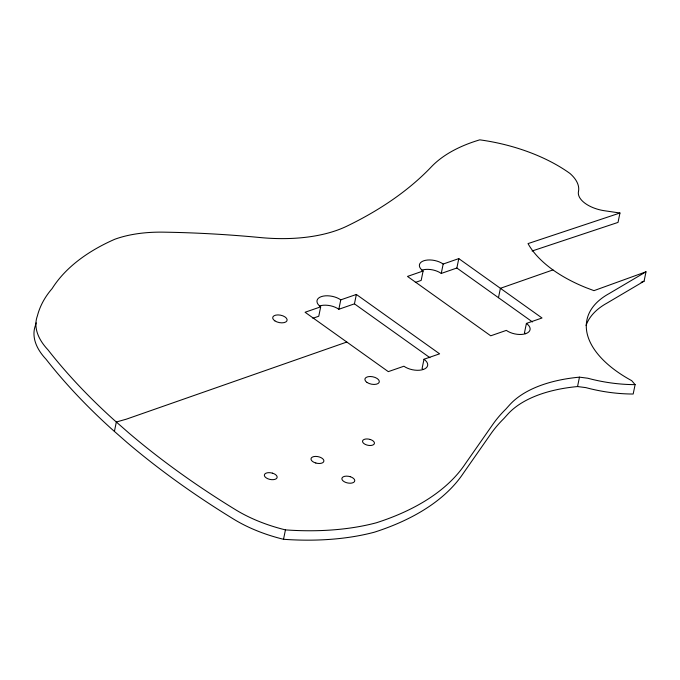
<?xml version="1.0" encoding="UTF-8"?>
<svg xmlns="http://www.w3.org/2000/svg" width="680" height="680" viewBox="0 0 680 680"><rect width="100%" height="100%" fill="white"/><g stroke="black" fill="none" stroke-linecap="round" stroke-linejoin="round"><path stroke-width="1.02" d="M114.41 431.4L116.34 422.008L126.404 419.152L346.817 342.04M423.207 369.554A13.974 7.174 11.6 0 0 422.059 368.645L423.988 359.244L439.603 353.829L356.371 294.449L340.765 299.863A13.974 7.174 11.6 0 0 321.3 296.633A13.974 7.174 11.6 0 0 320.688 306.841L318.758 316.234L312.902 318.265M283.517 539.283L285.447 529.881A195.449 100.368 11.6 0 0 376.337 522.784A313.216 160.845 11.6 0 0 465.154 464.032L493.06 424.065A313.403 160.947 11.6 0 1 505.767 409.19L509.617 404.914A140.445 72.122 11.6 0 1 579.471 377.153L587.8 378.233A97.58 50.116 11.6 0 0 635.111 384.625L633.182 394.017A97.58 50.116 11.6 0 1 585.88 387.625L577.541 386.554A140.445 72.122 11.6 0 0 507.688 414.315L503.837 418.591A313.403 160.947 11.6 0 0 491.13 433.457L463.225 473.425A313.216 160.845 11.6 0 1 374.408 532.185A195.449 100.368 11.6 0 1 283.517 539.283A104.584 53.711 11.6 0 1 233.775 519.214A771.673 396.287 11.6 0 1 126.947 442.408L111.545 428.893A771.673 396.287 11.6 0 1 45.993 359.168A90.61 46.529 11.6 0 1 35.47 325.295A229.364 117.784 11.6 0 1 36.142 322.873M319.37 306.025A13.974 7.174 11.6 0 1 338.835 309.264L340.765 299.863M338.835 309.264L354.442 303.841L356.371 294.449M525.623 333.719A13.974 7.174 11.6 0 0 524.476 332.817L526.405 323.416L542.019 317.993L458.787 258.613L443.181 264.036A13.974 7.174 11.6 0 0 423.716 260.797A13.974 7.174 11.6 0 0 423.104 271.005L421.175 280.406L415.319 282.438M421.787 270.198A13.974 7.174 11.6 0 1 441.252 273.436L443.181 264.036M441.252 273.436L456.858 268.014L458.787 258.613M498.474 297.704L500.404 288.303L552.959 269.918A112.591 57.817 11.6 0 0 586.33 287.776L593.963 290.649L646 271.804L644.071 281.205L607.13 303.025A114.061 58.573 11.6 0 0 586.049 325.482M577.541 386.554L579.471 377.153M285.447 529.881A104.584 53.711 11.6 0 1 235.705 509.813A771.673 396.287 11.6 0 1 128.877 433.015L113.475 419.492A771.673 396.287 11.6 0 1 47.923 349.767A90.61 46.529 11.6 0 1 37.392 315.902A229.364 117.784 11.6 0 1 52.114 288.6A298.341 153.213 11.6 0 1 114.733 239.283A109.123 56.041 11.6 0 1 163.285 232.152A683.043 350.769 11.6 0 1 260.227 237.55A132.362 67.974 11.6 0 0 346.978 226.117A580.584 298.154 11.6 0 0 431.383 166.812A181.84 93.381 11.6 0 1 479.774 139.842A120.623 61.948 11.6 0 1 569.959 173.451A46.35 23.8 11.6 0 1 578.467 191.547A26.529 13.626 11.6 0 0 605.268 210.859L619.956 213.01L618.027 222.411L532.091 251.005M646 271.804L609.059 293.624A114.061 58.573 11.6 0 0 631.694 380.655L635.111 384.625M641.13 282.268L644.071 281.205M423.104 271.005L407.49 276.428L490.722 335.809L506.328 330.387A13.974 7.174 11.6 0 0 525.793 333.625A13.974 7.174 11.6 0 0 526.405 323.416M320.688 306.841L305.074 312.256L388.305 371.637L403.911 366.223A13.974 7.174 11.6 0 0 423.376 369.452A13.974 7.174 11.6 0 0 423.988 359.244M619.956 213.01L528.02 243.601A115.013 59.066 11.6 0 0 552.959 269.918M456.858 268.014L532.448 321.938M354.442 303.841L429.947 357.714M315.809 462.987L315.579 462.944A6.545 3.357 11.6 0 1 311.168 459.79L310.998 458.881A6.545 3.357 11.6 0 1 317.645 456.569L319.311 456.969A6.545 3.357 11.6 0 1 323.723 460.113L323.892 461.023A6.545 3.357 11.6 0 1 317.237 463.335L315.809 462.987M272.357 473.144L270.946 472.812A6.503 3.341 11.6 0 0 264.35 475.108L264.512 476.008A6.503 3.341 11.6 0 0 271.379 479.638A6.503 3.341 11.6 0 0 277.151 477.233L276.981 476.331A6.503 3.341 11.6 0 0 272.595 473.204L272.357 473.144M370.209 439.467L368.679 439.101A6.052 3.103 11.6 0 0 362.61 440.835A6.052 3.103 11.6 0 0 366.767 444.992L368.296 445.349A6.052 3.103 11.6 0 0 374.365 443.615A6.052 3.103 11.6 0 0 370.209 439.467M350.183 476.688L348.525 476.298A6.537 3.357 11.6 0 0 341.878 478.61L342.048 479.519A6.537 3.357 11.6 0 0 346.451 482.664L348.118 483.055A6.537 3.357 11.6 0 0 354.756 480.743L354.586 479.833A6.537 3.357 11.6 0 0 350.183 476.688M274.856 320.858A7.336 3.765 11.6 0 0 286.909 320.883A7.336 3.765 11.6 0 0 277.975 314.908A7.336 3.765 11.6 0 0 274.856 320.858M367.047 382.449A7.336 3.765 11.6 0 0 379.1 382.475A7.336 3.765 11.6 0 0 370.158 376.507A7.336 3.765 11.6 0 0 367.047 382.449"/></g></svg>
